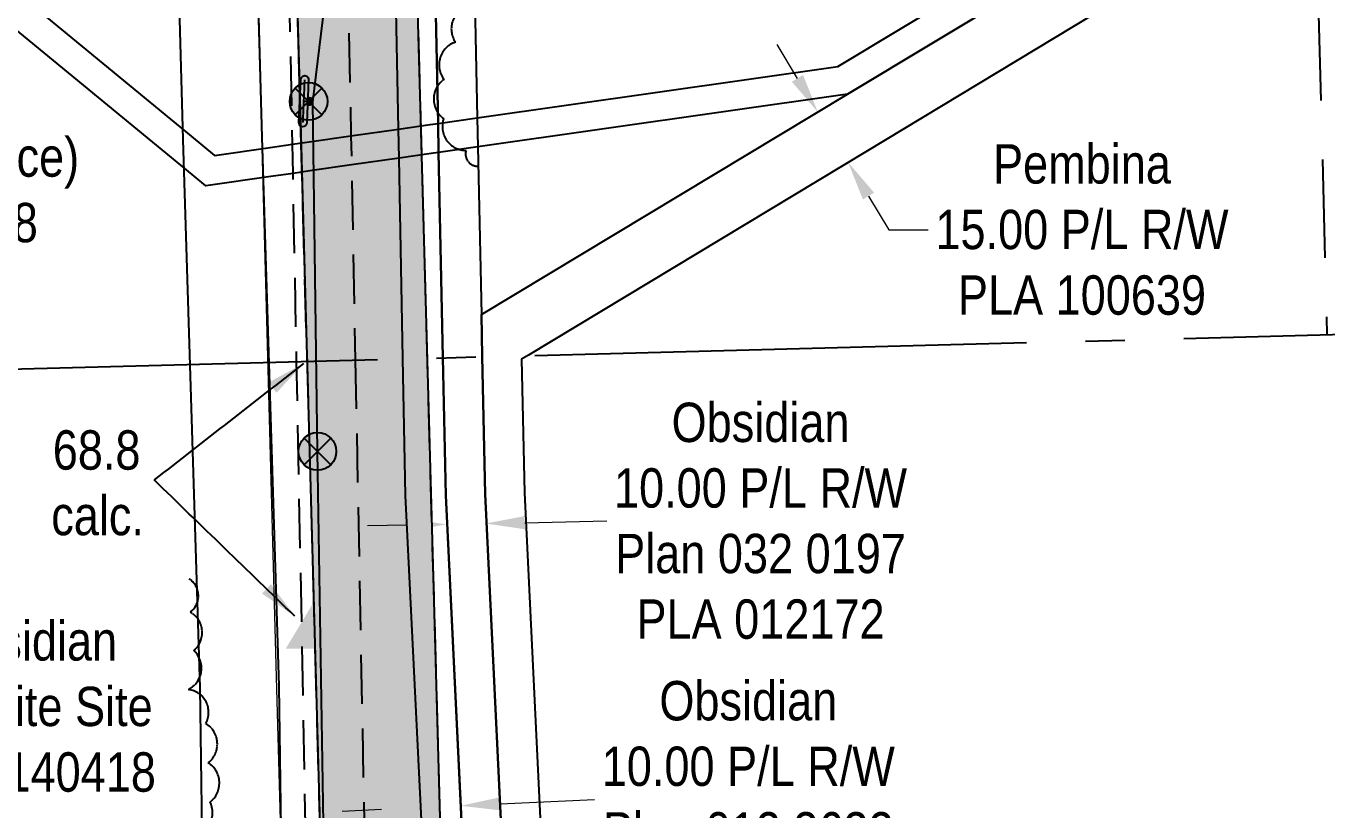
# Model space of a CAD drawing. Extents: x 627695 to 630270, y 5833772 to 5837149.
# Drawn here: x 629089.8 to 629420.4, y 5834583.1 to 5834782.4 of the extents above; entities that cross this region are included whole.
import ezdxf

# ---------------------------------------------------------------- set-up
doc = ezdxf.new("R2010")
doc.units = 0
doc.header["$LTSCALE"] = 5
doc.header["$PDSIZE"] = 0.5
for name, pattern in [('0', [1, 1, 0]), ('foc-ACCESSROAD', [3.75, 2.5, -1.25]), ('foc-FLOWLINE', [3.75, 2.5, -1.25]), ('foc-LSD', [8, 5, -3]), ('foc-QUARTERLINE', [33, 25, -3, 2, -3]), ('POWERLINE5', [7.799999999999997, 2.399999999999999, -0.6, 0.6, -0.6, 0.6, -0.6, 2.399999999999999])]:
    doc.linetypes.add(name, pattern=pattern)
doc.layers.get('Defpoints').update_dxf_attribs({"color": 9})
for name, color, linetype in [('AS-POWER', 104, 'foc-POWER'), ('AS-POWER-EXISTING', 72, 'POWERLINE5'), ('AS-POWER-EXISTING-ANC', 72, 'Continuous'), ('AS-POWER-EXISTING-PP', 72, 'Continuous'), ('AS-ROADS', 254, 'Continuous'), ('C-AR', 13, 'foc-ACCESSROAD'), ('C-RW', 13, 'Continuous'), ('F-EZE', 190, 'foc-FLOWLINE'), ('F-RW', 190, 'Continuous'), ('L-BD', 7, 'Continuous'), ('L-MON', 1, 'Continuous'), ('L-QSEC', 8, 'foc-QUARTERLINE'), ('L-SECTION-LSD', 7, 'foc-LSD'), ('P-PROPOSED', 10, 'Continuous'), ('P-PROPOSED-H', 21, 'Continuous'), ('T-BUSH', 110, '0')]:
    doc.layers.add(name, color=color, linetype=linetype)
for name, color, linetype, lineweight in [('C-RW-T', 13, 'Continuous', 9), ('C-WS-T', 13, 'Continuous', 9), ('F-EZE-T', 190, 'Continuous', 9), ('F-RW-T', 190, 'Continuous', 9)]:
    doc.layers.add(name, color=color, linetype=linetype, lineweight=lineweight)
doc.styles.add('80CG', font='ARIALN.TTF', dxfattribs={"height": 10})
doc.styles.add('80L', font='ARIALN.TTF', dxfattribs={"height": 10})
doc.styles.add('foc-LtypeFont', font='ARIALN.TTF', dxfattribs={"height": 7.349999999999999})
doc.linetypes.add('foc-POWER', pattern='A,6,-1,["P",foc-LtypeFont,S=0.2,R=0,X=-0.625,Y=-0.75],-1.239999999999999,4', length=12.24)
doc.dimstyles.new('Compass 5 000', dxfattribs={"dimscale": 5, "dimtxt": 9, "dimasz": 2, "dimexe": 0.2, "dimexo": 0.0625, "dimgap": 0.5, "dimtad": 0, "dimtih": 1, "dimtoh": 1, "dimzin": 0, "dimdsep": 46, "dimtxsty": '80CG', "dimcen": 0.1, "dimse1": 1, "dimse2": 1, "dimclrd": 256, "dimclrt": 256, "dimaunit": 1, "dimadec": 4, "dimazin": 0, "dimtfac": 0.06, "dimtofl": 0, "dimtmove": 0, "dimatfit": 1, "dimfxl": 0.2, "dimtolj": 1, "dimtzin": 0, "dimlwd": -1, "dimarcsym": 0})

# ---------------------------------------------------------------- blocks, each defined once
blk = doc.blocks.new('POWERPOLE')
h = blk.add_hatch(color=255)
edge = h.paths.add_edge_path()
edge.add_arc((0, 0), 0.9600000000000002, 0, 360)
at = {"linetype": 'Continuous'}
for p, q in [((0.678822509938982, -0.678822509938982), (-0.678822509938982, 0.678822509938982)), ((-0.678822509938982, -0.678822509938982), (0.678822509938982, 0.678822509938982))]:
    blk.add_line(p, q, dxfattribs=at)
blk.add_circle((0, 0), 0.9600000000000002, dxfattribs=at)
blk = doc.blocks.new('*D67')
at = {"layer": 'Defpoints', "color": 0, "transparency": 16777216}
for p in [(629270.4141462143, 5834748.068510443), (629298.7303630449, 5834747.694326583), (629278.1362547982, 5834735.269323387)]:
    blk.add_point(p, dxfattribs=at)
at = {"layer": 'F-RW-T', "transparency": 16777216}
for p, q in [((629285.8423594139, 5834769.055845585), (629280.6764643663, 5834777.618177531)), ((629303.8962580925, 5834739.131994637), (629309.0621531405, 5834730.569662688)), ((629309.0621531405, 5834730.569662688), (629319.0621531405, 5834730.569662688))]:
    blk.add_line(p, q, dxfattribs=at)
for points in [[(629287.2694147383, 5834769.916828092), (629284.4153040894, 5834768.194863077), (629291.008254461, 5834760.493513638)], [(629305.3233134169, 5834739.992977144), (629302.469202768, 5834738.271012129), (629298.7303630449, 5834747.694326583)]]:
    blk.add_solid(points, dxfattribs=at)
at = {"layer": 'F-RW-T', "transparency": 16777216, "insert": (629358.1481012986, 5834730.569662689), "char_height": 10, "attachment_point": 5, "style": '80CG'}
blk.add_mtext('\\A1;Pembina\\P15.00 P/L R/W\\PPLA 100639', dxfattribs=at)
blk = doc.blocks.new('*D75')
at = {"layer": 'Defpoints', "color": 0, "transparency": 16777216}
for p in [(629156.4679420152, 5834805.579658582), (629159.6516267696, 5834640.636829908), (629174.5496663096, 5834640.924388099)]:
    blk.add_point(p, dxfattribs=at)
at = {"layer": 'F-EZE-T', "transparency": 16777216}
for p, q in [((629146.469804282, 5834805.386677057), (629136.4716665489, 5834805.193695531)), ((629181.3641192883, 5834806.060198298), (629218.9734808744, 5834806.786124681))]:
    blk.add_line(p, q, dxfattribs=at)
for points in [[(629181.3319557008, 5834807.726554587), (629181.3962828759, 5834804.393842009), (629171.3659815552, 5834805.867216772)], [(629146.4376406944, 5834807.053033346), (629146.5019678695, 5834803.720320768), (629156.4679420152, 5834805.579658582)]]:
    blk.add_solid(points, dxfattribs=at)
at = {"layer": 'F-EZE-T', "transparency": 16777216, "insert": (629278.1139992919, 5834806.786124682), "char_height": 10, "attachment_point": 5, "style": '80CG'}
blk.add_mtext('\\A1;Fortis\\P15.00 Power Line R/W\\PEZE 060279', dxfattribs=at)
blk = doc.blocks.new('*D76')
at = {"layer": 'C-RW-T', "transparency": 16777216}
for p, q in [((629186.5653899951, 5834655.472474981), (629176.5675485126, 5834655.264711439)), ((629216.5578619952, 5834656.095743736), (629237.3674480527, 5834656.52818441))]:
    blk.add_line(p, q, dxfattribs=at)
for points in [[(629186.5307627382, 5834657.138781896), (629186.6000172521, 5834653.806168067), (629196.5632314777, 5834655.680238523)], [(629216.5232347383, 5834657.762050651), (629216.5924892522, 5834654.429436822), (629206.5600205127, 5834655.887980194)]]:
    blk.add_solid(points, dxfattribs=at)
at = {"layer": 'Defpoints', "color": 0, "transparency": 16777216}
for p in [(629195.8549897545, 5834689.761716021), (629205.8517787894, 5834689.969457692), (629206.5600205127, 5834655.887980194)]:
    blk.add_point(p, dxfattribs=at)
at = {"layer": 'C-RW-T', "transparency": 16777216, "insert": (629276.453396211, 5834656.528184411), "char_height": 10, "attachment_point": 5, "style": '80CG', "bg_fill": 3, "box_fill_scale": 1.1, "bg_fill_color": 256, "bg_fill_true_color": 13158600, "bg_fill_transparency": 0}
blk.add_mtext('\\A1;Obsidian\\P10.00 P/L R/W\\PPlan 032 0197\\PPLA 012172', dxfattribs=at)
blk = doc.blocks.new('*D77')
at = {"layer": 'C-RW-T', "transparency": 16777216}
for p, q in [((629180.1509123495, 5834583.166794866), (629170.1624519213, 5834582.686525905)), ((629210.2713267847, 5834584.615056117), (629234.259586691, 5834585.768468775))]:
    blk.add_line(p, q, dxfattribs=at)
for points in [[(629210.1912819577, 5834586.279799522), (629210.3513716118, 5834582.950312712), (629200.2828663565, 5834584.134787154)], [(629180.0708675224, 5834584.831538271), (629180.2309571765, 5834581.502051461), (629190.1393727775, 5834583.647063829)]]:
    blk.add_solid(points, dxfattribs=at)
at = {"layer": 'Defpoints', "color": 0, "transparency": 16777216}
for p in [(629197.9617587507, 5834632.408344867), (629187.8182651717, 5834631.920621542), (629200.2828663565, 5834584.134787154)]:
    blk.add_point(p, dxfattribs=at)
at = {"layer": 'C-RW-T', "transparency": 16777216, "insert": (629273.3455348492, 5834585.768468775), "char_height": 10, "attachment_point": 5, "style": '80CG'}
blk.add_mtext('\\A1;Obsidian\\P10.00 P/L R/W\\PPlan 012 3632\\PPLA 001799', dxfattribs=at)
blk = doc.blocks.new('STRIA')
blk.add_hatch(color=255).paths.add_polyline_path([(-0.0414550714867801, 1.521379340009161), (-1.474693147280959, -0.867350786313807), (1.391783004306489, -0.867350786313807)])
blk = doc.blocks.new('STRIAA')
blk.add_blockref('STRIA', (0, 0))
blk = doc.blocks.new('STRIB')
at = {"color": 1}
blk.add_solid([(-1.121455071486707, -0.6673507863138184), (-0.0414550714867801, 1.132649213686192), (1.038544928513147, -0.6673507863138184)], dxfattribs=at)
blk = doc.blocks.new('STRIBB')
blk.add_blockref('STRIB', (0, 0))
blk = doc.blocks.new('STRICC')
for name in ['STRIAA', 'STRIBB']:
    blk.add_blockref(name, (0, 0))
blk = doc.blocks.new('fdspike')
blk.add_blockref('STRICC', (0, 0))
blk = doc.blocks.new('*U93')
h = blk.add_hatch(color=255)
h.dxf.hatch_style = 1
edge = h.paths.add_edge_path()
edge.add_arc((0.04785934366702962, 1.098958362825345), 0.2, -2.4936402544133784, 177.5063597455866, ccw=False)
edge.add_line((0.2476699550898195, 1.090256663976794), (0.1911089125742391, -0.2085123102713407))
edge.add_line((0.1911089125742391, -0.2085123102713407), (0.1519512677557603, -1.107660061673895))
edge.add_arc((-0.04785934366702962, -1.098958362825345), 0.2, 177.5063597455866, 357.5063597455866, ccw=False)
edge.add_line((-0.2476699550898195, -1.090256663976794), (-0.1519512677557603, 1.107660061673895))
h = blk.add_hatch(color=255)
h.dxf.hatch_style = 1
edge = h.paths.add_edge_path()
edge.add_arc((0.2434833766892552, -0.01060363613069266), 0.2, -92.49364025441338, 87.50635974558662, ccw=False)
edge.add_line((0.2347816778407044, -0.2104142475534826), (0.1911089125742391, -0.2085123102713407))
edge.add_line((0.1911089125742391, -0.2085123102713407), (0.2085123102713407, 0.191108912574239))
edge.add_line((0.2085123102713407, 0.191108912574239), (0.2521850755378061, 0.1892069752920972))
at = {"color": 255}
blk.add_lwpolyline([(-0.1519512677557603, 1.107660061673895, -0.9999999999999999), (0.2476699550898195, 1.090256663976794), (0.1911089125742391, -0.2085123102713407), (0.1519512677557603, -1.107660061673895, -0.9999999999999999), (-0.2476699550898195, -1.090256663976794)], format="xyb", close=True, dxfattribs=at)
at = {"color": 72, "const_width": 0.1, "flags": 128}
for points in [[(0.04785934366702964, 1.098958362825345), (-0.04785934366702964, -1.098958362825345)], [(0.2434833766892552, -0.01060363613069265), (0, 0)]]:
    blk.add_lwpolyline(points, dxfattribs=at)
at = {"color": 255, "flags": 128}
blk.add_lwpolyline([(0.2521850755378061, 0.1892069752920972, -0.9999999999999999), (0.2347816778407044, -0.2104142475534826), (0.1911089125742391, -0.2085123102713407), (0.2085123102713407, 0.191108912574239)], format="xyb", close=True, dxfattribs=at)

msp = doc.modelspace()

# ---------------------------------------------------------------- hatches: boundary and pattern name
at = {"layer": 'AS-ROADS'}
h = msp.add_hatch(color=256, dxfattribs=at)
h.dxf.hatch_style = 1
h.paths.add_polyline_path([(629228.6396805332, 5833777.063489062), (629233.6362214476, 5833777.196504169), (629232.3953563595, 5833829.847862775), (629230.2431670697, 5833910.285937357), (629228.275272583, 5833977.598533767), (629224.5305666561, 5834050.609772001), (629216.9255761858, 5834092.240172934), (629207.7430982973, 5834113.842892783), (629195.9873035632, 5834135.795374061), (629189.2503700232, 5834163.511922773), (629185.5533388639, 5834249.894631099), (629181.7478845355, 5834362.516482089), (629179.0616561655, 5834452.507132638), (629177.1279193982, 5834500.943539205), (629175.9633901888, 5834548.348374534), (629173.0742581899, 5834669.454933941), (629170.2940402825, 5834762.974263781), (629167.7680985878, 5834850.279275974), (629162.1708115921, 5835048.49904729), (629162.142908824, 5835051.460726756), (629160.6496455567, 5835126.22190741), (629158.7595442032, 5835218.793883482), (629156.0083069687, 5835335.793972207), (629154.1782971568, 5835400.008316507), (629152.3183389927, 5835478.188557997), (629150.5655050679, 5835542.893427423), (629149.40514482, 5835604.351507798), (629145.8349026717, 5835688.595817812), (629140.8410973303, 5835688.384182221), (629144.4088551832, 5835604.198492203), (629145.5684949362, 5835542.778572618), (629147.3216610125, 5835478.06144206), (629149.1817028454, 5835399.877683535), (629151.0116930344, 5835335.664027835), (629153.762455801, 5835218.684116534), (629155.6523544485, 5835126.122092606), (629157.1450911791, 5835051.387273269), (629157.1731884099, 5835048.404952725), (629162.7719014164, 5834850.134724043), (629165.2979597194, 5834762.825736261), (629168.0777418101, 5834669.3210661), (629170.9666098163, 5834548.225625522), (629172.132080607, 5834500.782460795), (629174.0663438366, 5834452.332867362), (629176.7521154677, 5834362.357517953), (629180.5586611361, 5834249.703368917), (629184.2776299799, 5834162.808077244), (629191.2806964368, 5834133.996625964), (629203.2309017067, 5834111.681107243), (629212.1084238183, 5834090.795827099), (629219.5554333469, 5834050.030228015), (629223.2807274243, 5833977.39746629), (629225.2468329303, 5833910.146062668), (629227.3986436456, 5833829.722137243)])
at = {"layer": 'P-PROPOSED-H', "linetype": 'ByBlock'}
h = msp.add_hatch(color=256, dxfattribs=at)
h.dxf.hatch_style = 1
h.paths.add_polyline_path([(629206.7282413509, 5834155.761525963), (629176.2687545293, 5834154.975853686), (629163.155766835, 5834628.381905351), (629136.0040000019, 5835608.617000017), (629166.4643006999, 5835609.373289587)])

# ---------------------------------------------------------------- linework, layer by layer
at = {"layer": 'AS-POWER', "flags": 128}
for points in [[(629162.653, 5834762.982), (629176.4780000036, 5834876.364), (629175.227, 5834927.834)], [(629219.211, 5833989.01), (629196.543, 5834086.100000028), (629181.6930000036, 5834150.468), (629178.0980000036, 5834174.916), (629174.9660000036, 5834275.147), (629171.5290000036, 5834374.783), (629168.785, 5834466.084), (629167.1730000036, 5834518.689), (629165.9860000036, 5834553.855), (629165.483, 5834574.344), (629163.838, 5834674.232000029), (629162.653, 5834762.982)]]:
    msp.add_lwpolyline(points, dxfattribs=at)
at = {"layer": 'C-AR', "flags": 128}
msp.add_lwpolyline([(629206.7282413509, 5834155.761525963), (629176.2687545293, 5834154.975853686), (629163.155766835, 5834628.381905351), (629136.0040000019, 5835608.617000017), (629166.4643006999, 5835609.373289587)], close=True, dxfattribs=at)
at = {"layer": 'C-RW', "flags": 128}
for points in [[(628908.5271663283, 5835034.871140998), (628912.1017391374, 5835037.847495941), (628971.5154259994, 5834966.583032697), (628978.6854229758, 5834957.98240348), (629014.5293687213, 5834958.235171002), (629064.2205854587, 5834958.586394353), (629064.6886485962, 5834943.580922496), (629065.5120336915, 5834913.11237783), (629067.5644623068, 5834837.156146246), (629147.3148342915, 5834839.435966688), (629149.6824879972, 5834754.099552773), (629154.0437273026, 5834614.567922181), (629154.6424270696, 5834572.301349392)], [(629134.569, 5834577.827), (629134.055, 5834614.114000029), (629129.6980000036, 5834753.510000029), (629127.745711863, 5834823.875555715), (629053.0124033166, 5834821.73915786), (629050.4982820338, 5834913.008526918), (629049.658888525, 5834943.475945733), (629014.9246916348, 5834943.232880117), (628971.7041345926, 5834942.929859097), (628908.9669115817, 5835018.189740794)]]:
    msp.add_lwpolyline(points, dxfattribs=at)
at = {"layer": 'C-RW'}
for points in [[(629194.3086784646, 5834499.752888908), (629186.2550512402, 5834663.036434301), (629185.5835655116, 5834697.850285865), (629184.6017690237, 5834748.755983667), (629184.459479263, 5834756.135085007), (629183.129519668, 5834825.104640378), (629182.9489769385, 5834834.455338501), (629190.4477312079, 5834834.613138804), (629192.9038007851, 5834834.664521417), (629193.1040815441, 5834824.951112756), (629194.4947201042, 5834757.567816161), (629194.6470073452, 5834750.191081372), (629195.7213721948, 5834698.118962261), (629196.4649093224, 5834663.012648665), (629204.7525895573, 5834490.64846844)], [(629204.7707461286, 5834490.270854627), (629196.4649093224, 5834663.012648665), (629195.7213907527, 5834698.118262134), (629194.6470073452, 5834750.191081372), (629194.4947201042, 5834757.567816161), (629193.1040815441, 5834824.951112756), (629192.9038007851, 5834834.664521417), (629202.8839208584, 5834835.008017789), (629203.0871931451, 5834825.230729305), (629204.4629817888, 5834758.991686341), (629204.6160750655, 5834751.614972583), (629205.5006808034, 5834708.98228568), (629205.7213238013, 5834698.384005843), (629206.4490679, 5834663.364051742), (629215.0118418364, 5834485.492159141)]]:
    msp.add_lwpolyline(points, dxfattribs=at)
at = {"layer": 'C-RW-T', "flags": 128}
for points in [[(629157.118, 5834486.438), (629153.4620000037, 5834616.832), (629149.819, 5834751.457), (629147.0303450204, 5834849.428493542), (629249.2428568226, 5834852.350438179), (629390.2264562495, 5834827.657919341), (629602.576293886, 5834847.552389055)], [(629606.6849621505, 5834837.897639557), (629389.826146672, 5834817.579288187), (629248.5160000036, 5834842.329000029), (629157.3018217381, 5834839.721464264), (629159.8117299092, 5834751.734349703), (629163.4546486896, 5834617.112174895), (629167.1107766078, 5834486.713574729)]]:
    msp.add_lwpolyline(points, dxfattribs=at)
at = {"layer": 'F-EZE', "flags": 128}
msp.add_lwpolyline([(629173.4555813414, 5834697.528192031), (629177.3037470216, 5834497.946864256), (629177.4985401725, 5834487.859172985), (629177.7157558645, 5834476.596698483), (629200.0702601668, 5834477.556032767), (629205.3703153837, 5834477.783479894), (629215.3620652043, 5834478.211956967), (629225.3593900907, 5834478.641403086), (629590.4476840332, 5834494.329837082), (629609.0885861288, 5834495.131979632), (629609.3114525153, 5834489.952932215), (629609.7290530197, 5834480.24308696), (629601.1997370695, 5834479.876301002), (629583.0905269147, 5834479.096831779), (629226.0762771744, 5834463.755936428), (629216.0784350055, 5834463.326476414), (629201.3899800722, 5834462.695950875), (629200.4943228195, 5834462.657800498), (629170.0201206957, 5834461.349096601), (629163.1114931848, 5834461.052545415), (629162.6195446061, 5834486.54378903), (629162.4244503074, 5834496.660097847), (629162.3184749314, 5834502.160434541), (629158.8511126005, 5834501.927839286), (629142.9444902922, 5834500.858037625), (629122.9627396602, 5834499.515898459), (629107.9758748267, 5834498.509308424), (629026.7922169485, 5834493.057714433), (628989.7745052708, 5834490.57162675), (628988.7748941667, 5834505.440309323), (629001.5350753883, 5834506.297127469), (629026.3988780217, 5834507.967463291), (629107.5552763802, 5834513.305636049), (629122.542522343, 5834514.291517821), (629142.5282666271, 5834515.413962158), (629158.4444303614, 5834516.586010752), (629162.0366921108, 5834516.918103559), (629161.9126508302, 5834523.362227386), (629161.5267329081, 5834543.353037666), (629158.558517569, 5834697.13265844), (629157.6377438123, 5834744.904991776), (629157.4955136761, 5834752.283393095), (629156.1125661045, 5834824.011667008), (629155.6235906783, 5834849.370181431), (629155.1163212811, 5834875.683188054), (629158.1955864697, 5834875.770484518), (629179.7695704974, 5834876.378818067), (629179.7858627696, 5834875.750272796), (629180.0465067319, 5834865.747596908), (629180.1578547837, 5834861.48173139), (629170.2996101831, 5834861.204666887), (629170.5196711159, 5834849.803634295), (629170.7124575946, 5834839.808569573), (629171.0014642532, 5834824.815567763), (629172.3588734666, 5834754.406222457), (629172.5011262397, 5834747.027821208), (629173.4555813414, 5834697.528192031)], close=True, dxfattribs=at)
at = {"layer": 'F-RW'}
for points in [[(628911.7056412465, 5834914.298123421), (628956.6914346064, 5834914.248953883), (628957.0090902117, 5834913.910540329), (628958.4534983144, 5834912.371109752), (629017.3939918564, 5834849.576879849), (629022.2586886691, 5834844.394276422), (629131.7289370089, 5834754.321442256), (629137.6508180178, 5834749.449110097), (629151.8102396874, 5834751.471452488), (629157.4955136761, 5834752.283393095), (629161.7210414716, 5834752.88650532), (629172.3588893712, 5834754.405622317), (629184.4595190241, 5834756.133584681), (629192.5316021704, 5834757.286776557), (629194.4947386582, 5834757.567116028), (629204.4630003456, 5834758.990986206), (629296.0929202478, 5834772.079257942), (629375.7685925801, 5834820.054228152), (629382.7813108431, 5834824.277171105), (629603.675183819, 5834844.972303381)], [(629606.6849621505, 5834837.897639557), (629389.8179499329, 5834817.578520201), (629385.127272266, 5834817.140323402), (629298.5986885987, 5834765.039197403), (629204.6160750655, 5834751.614972583), (629194.6470073452, 5834750.191081372), (629192.7296053355, 5834749.916958677), (629184.6017690237, 5834748.755983667), (629172.5011262397, 5834747.027821208), (629161.9311886516, 5834745.518411236), (629157.6377438123, 5834744.904991776), (629152.0060862675, 5834744.097975143), (629135.4900573308, 5834741.741853747), (629132.0031675027, 5834744.610697026), (629017.6812585784, 5834838.675290187), (629017.2410199944, 5834839.03778063), (628953.5103567851, 5834906.936176925), (628911.898570445, 5834906.979501682)], [(629215.0118418364, 5834485.492159141), (629206.4490679, 5834663.364051742), (629205.7213238013, 5834698.384005843), (629205.5006808034, 5834708.98228568), (629298.5986885987, 5834765.039197403), (629385.127272266, 5834817.140323402), (629389.8179499329, 5834817.578520201), (629606.6849621505, 5834837.897639557)], [(629612.9187047007, 5834823.430313715), (629389.5158590112, 5834802.566210275), (629303.214977443, 5834750.400792141), (629217.5179931053, 5834698.697397553), (629215.7452053268, 5834697.6314701), (629216.4500384452, 5834663.708213901), (629225.0044135065, 5834486.019969491)]]:
    msp.add_lwpolyline(points, dxfattribs=at)
at = {"layer": 'L-QSEC'}
msp.add_line((629054.181428621, 5834694.296906479), (629821.1369999998, 5834714.370000017), dxfattribs=at)
at = {"layer": 'L-SECTION-LSD', "flags": 128}
msp.add_lwpolyline([(629399.3980785562, 5835508.153629674), (629420.4172372844, 5834703.873792392)], dxfattribs=at)
at = {"layer": 'P-PROPOSED', "linetype": 'ByBlock', "flags": 128}
msp.add_lwpolyline([(629206.7282413509, 5834155.761525963), (629176.2687545293, 5834154.975853686), (629163.155766835, 5834628.381905351), (629136.0040000019, 5835608.617000017), (629166.4643006999, 5835609.373289587)], close=True, dxfattribs=at)
at = {"layer": 'T-BUSH', "flags": 128}
for points in [[(629251.1681756827, 5834850.827856597, 0.52056705), (629245.7265150134, 5834843.050710085, 0.52056705), (629242.3020949548, 5834835.43488771, 0.52056705), (629232.4041998336, 5834834.183186671, 0.52056705), (629222.9457963356, 5834831.428204187, 0.52056705), (629213.8796794813, 5834827.95284793, 0.52056705), (629203.9715046268, 5834827.138165114, 0.52056705), (629204.2224741039, 5834817.339414647, 0.52056705), (629204.8177437278, 5834807.379519322, 0.52056705), (629203.8798604026, 5834797.42703719, 0.52056705), (629202.4287655615, 5834787.538450999, 0.52056705), (629198.9228162881, 5834778.23089494, 0.52056705), (629196.0250602298, 5834768.779052095, 0.52056705), (629195.9549161431, 5834758.819863275, 0.52056705), (629201.6194883356, 5834750.724666534, 0.52056705), (629204.6678357373, 5834746.740277681, 0.52056705)], [(629051.3022581727, 5834556.601970405, 0.52056705), (629061.2988260924, 5834556.614443172, 0.52056705), (629071.1768626205, 5834557.510112596, 0.52056705), (629081.1346465508, 5834556.630303009, 0.52056705), (629091.1061261859, 5834556.751932228, 0.52056705), (629101.0842460289, 5834557.359097858, 0.52056705), (629111.0623658731, 5834557.966263488, 0.52056705), (629120.3308542795, 5834560.80913461, 0.52056705), (629127.2654827663, 5834567.709283764, 0.52056705), (629132.041399422, 5834576.483102979, 0.52056705), (629136.5409635566, 5834585.073935731, 0.52056705), (629136.1049904461, 5834595.061000023, 0.52056705), (629135.5019630268, 5834605.039066289, 0.52056705), (629131.0847475366, 5834613.699949758, 0.52056705), (629132.4250741227, 5834623.594417918, 0.52056705), (629131.5482281677, 5834633.36507932, 0.52056705), (629131.2153330815, 5834641.849421564, 0.52056705)]]:
    msp.add_lwpolyline(points, format="xyb", dxfattribs=at)

# ---------------------------------------------------------------- block references
at = {"layer": 'AS-POWER-EXISTING', "xscale": 4.999999999999891, "yscale": 4.999999999999891, "zscale": 4.999999999999891}
msp.add_blockref('POWERPOLE', (629163.838, 5834674.232000029), dxfattribs=at)
at = {"layer": 'AS-POWER-EXISTING-ANC', "color": 6, "xscale": 4.998287849999993, "yscale": 4.998287849999993, "zscale": 4.998287849999993}
msp.add_blockref('*U93', (629160.367, 5834763.253000028), dxfattribs=at)
at = {"layer": 'AS-POWER-EXISTING-PP', "color": 6, "xscale": 4.998287849999993, "yscale": 4.998287849999993, "zscale": 4.998287849999993}
msp.add_blockref('POWERPOLE', (629161.5840000036, 5834763.2), dxfattribs=at)
at = {"layer": 'L-MON', "color": 6, "xscale": 4.999999999999958, "yscale": 4.999999999999958, "zscale": 4.999999999999958}
msp.add_blockref('fdspike', (629163.1557668349, 5834628.381905351), dxfattribs=at)

# ---------------------------------------------------------------- texts
at = {"layer": 'C-WS-T', "insert": (629063.509876131, 5834748.985275553), "char_height": 9.996575699999815, "width": 78.96790200952239, "attachment_point": 5, "style": '80CG'}
msp.add_mtext('\\A1;Obsidian\\P10-28 (Surface)\\PMSL 10648', dxfattribs=at)
at = {"layer": 'C-WS-T', "insert": (629057.3564138651, 5834631.057262819), "char_height": 9.999999999999865, "attachment_point": 1, "style": '80L'}
msp.add_mtext_dynamic_manual_height_columns('\\pi10.35696;Obsidian\\P\\pi0.94018;Satellite Site\\P\\pi0.47633;MSL 140418', width=64.5474761255111, gutter_width=49.99999999999934, heights=[0], dxfattribs=at)
at = {"layer": 'L-BD', "insert": (629095.9240964784, 5834679.57920691), "char_height": 9.996575699999992, "attachment_point": 1, "style": '80CG'}
msp.add_mtext_dynamic_manual_height_columns('\\pi0.65346;68.8\\P\\pi0.2716;calc.', width=22.67067896777761, gutter_width=49.98287849999997, heights=[0], dxfattribs=at)

# ---------------------------------------------------------------- leaders
at = {"layer": 'L-BD', "path_type": 1}
for points in [[(629160.3149856629, 5834696.565246145), (629122.3526650377, 5834666.964072659)], [(629158.0859696092, 5834632.312653795), (629122.3526650377, 5834666.964072659)]]:
    msp.add_leader(points, dimstyle='Compass 5 000', override={"dimgap": 0.5, "dimtad": 0}, dxfattribs=at)

# ---------------------------------------------------------------- next in the draw order: dimensions: what is measured, and where the dimension line sits
at = {"layer": 'C-RW-T'}
dim = msp.add_linear_dim(base=(629206.5600205127, 5834655.887980194), p1=(629195.8549897545, 5834689.761716021), p2=(629205.8517787893, 5834689.969457692), angle=1.1904830611182817, text='Obsidian\\P10.00 P/L R/W\\PPlan 032 0197\\PPLA 012172', dimstyle='Compass 5 000', override={"dimtfill": 1}, dxfattribs=at)
dim.commit()
dim.dimension.update_dxf_attribs({"geometry": '*D76', "text_midpoint": (629276.453396211, 5834656.528184411), "dimtype": 161})

# ---------------------------------------------------------------- next in the draw order: dimensions: what is measured, and where the dimension line sits
dim = msp.add_linear_dim(base=(629200.2828663565, 5834584.134787154), p1=(629187.8182651718, 5834631.920621542), p2=(629197.9617587508, 5834632.408344868), angle=2.752797408767395, text='Obsidian\\P10.00 P/L R/W\\PPlan 012 3632\\PPLA 001799', dimstyle='Compass 5 000', dxfattribs=at)
dim.commit()
dim.dimension.update_dxf_attribs({"geometry": '*D77', "text_midpoint": (629273.3455348492, 5834585.768468775), "dimtype": 161})
at = {"layer": 'F-EZE-T'}
dim = msp.add_linear_dim(base=(629156.4679420152, 5834805.579658582), p1=(629174.5496663095, 5834640.924388099), p2=(629159.6516267696, 5834640.636829908), angle=181.10577133847175, text='Fortis\\P15.00 Power Line R/W\\PEZE 060279', dimstyle='Compass 5 000', dxfattribs=at)
dim.commit()
dim.dimension.update_dxf_attribs({"geometry": '*D75', "text_midpoint": (629278.1139992919, 5834806.786124682), "dimtype": 161})
at = {"layer": 'F-RW-T'}
dim = msp.add_linear_dim(base=(629298.7303630449, 5834747.694326583), p1=(629270.4141462145, 5834748.068510443), p2=(629278.136254798, 5834735.269323388), angle=301.10375899574905, text='Pembina\\P15.00 P/L R/W\\PPLA 100639', dimstyle='Compass 5 000', dxfattribs=at)
dim.commit()
dim.dimension.update_dxf_attribs({"geometry": '*D67', "text_midpoint": (629358.1481012986, 5834730.569662689), "dimtype": 161})

doc.saveas('drawing.dxf')
